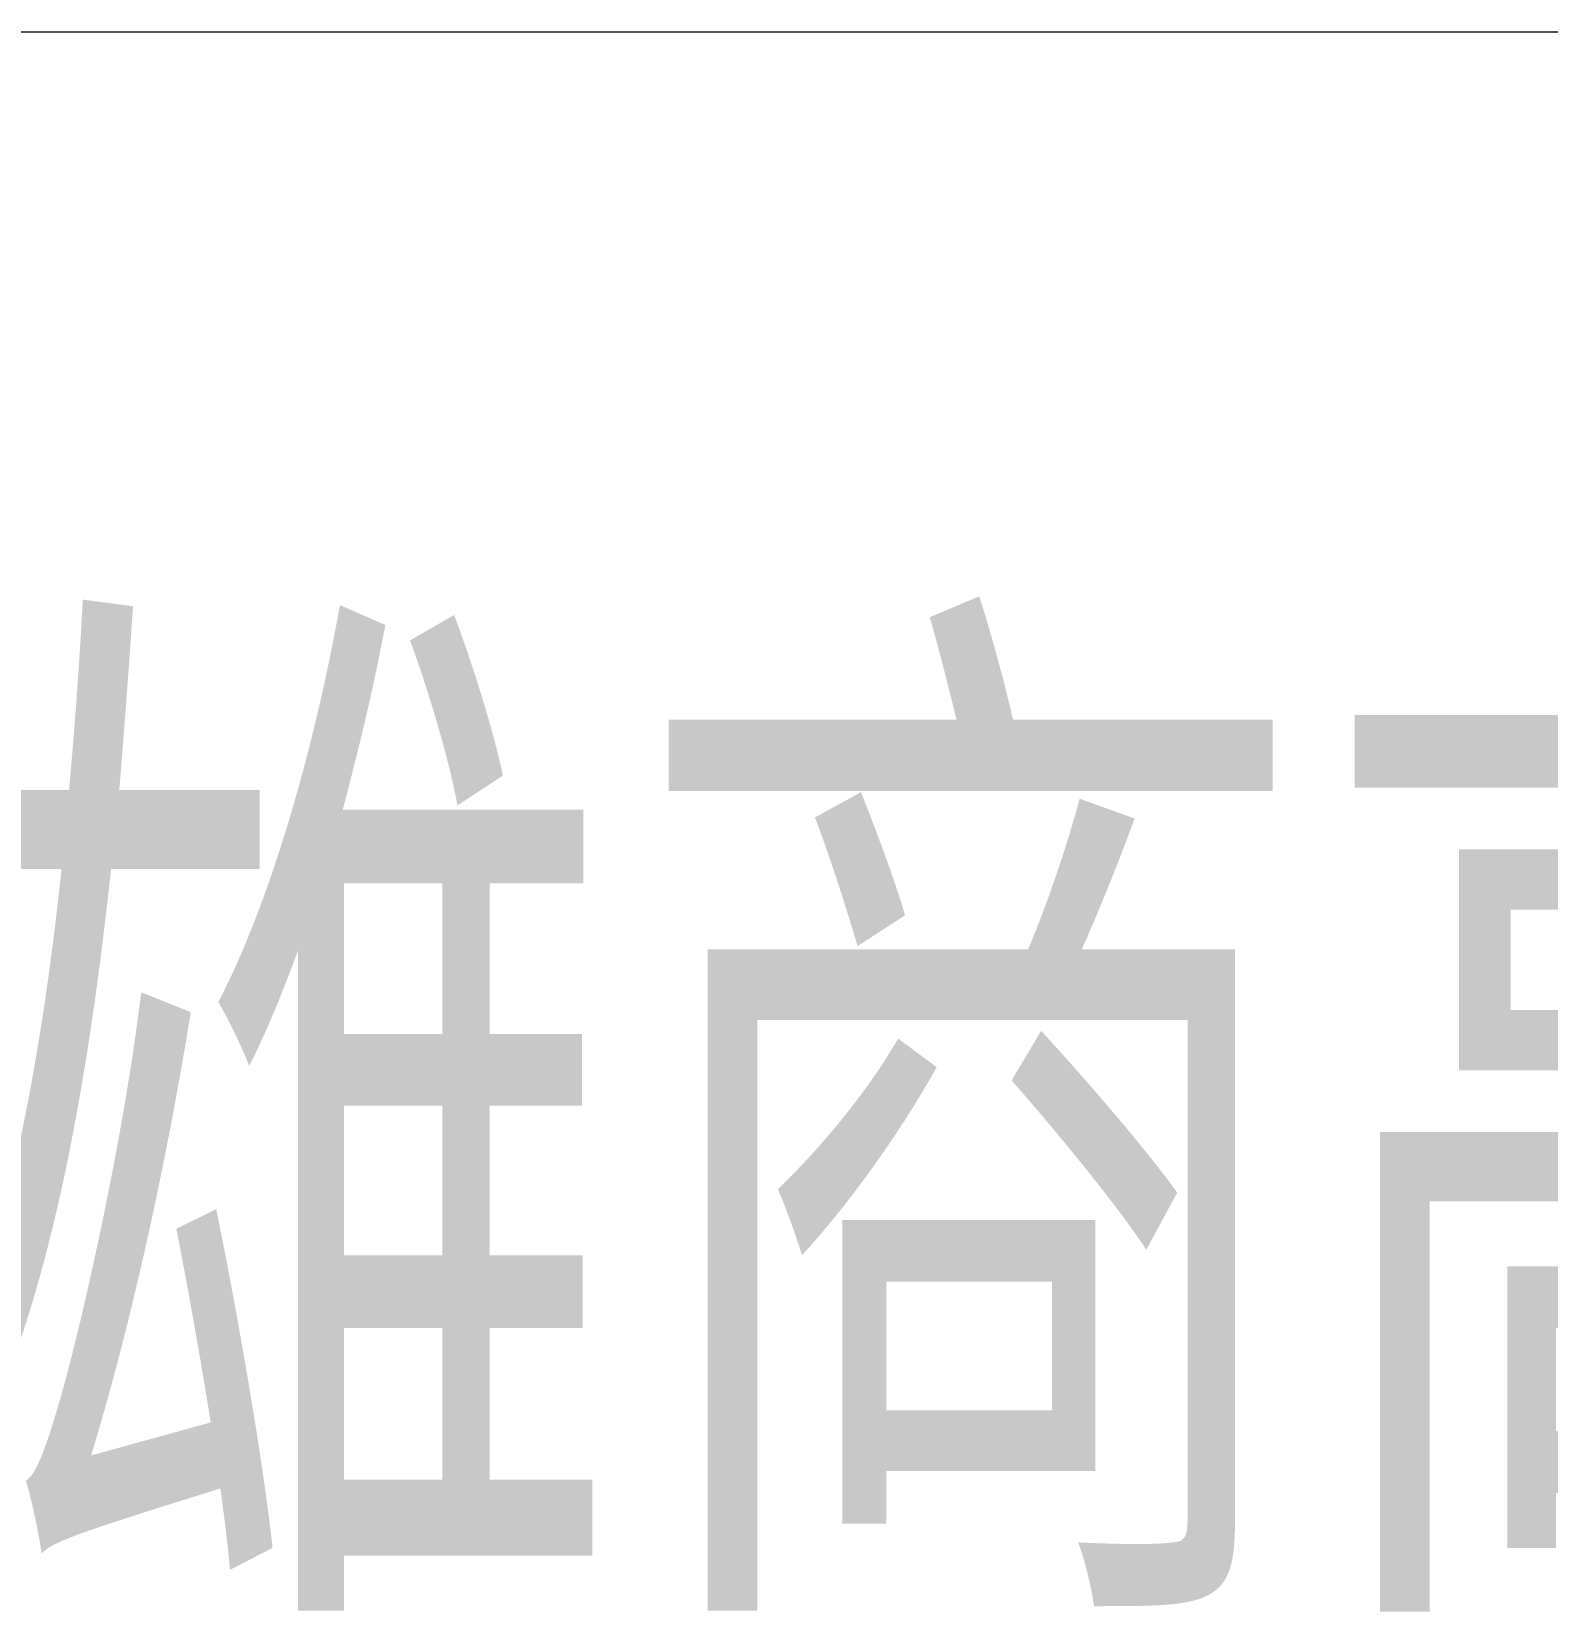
# Model space of a CAD drawing. Extents: x -2876908 to 633791, y -1383861 to 872234.
# Drawn here: x 570493 to 573800, y -1068121 to -1064660 of the extents above; entities that cross this region are included whole.
import ezdxf
from ezdxf.enums import TextEntityAlignment as Align

# ---------------------------------------------------------------- set-up
doc = ezdxf.new("R2010")
doc.units = 0
doc.header["$LTSCALE"] = 5
doc.header["$MEASUREMENT"] = 0
doc.layers.get('0').update_dxf_attribs({"linetype": 'CONTINUOUS', "lineweight": 25})
doc.layers.add('HFZT', color=5, linetype='CONTINUOUS', lineweight=15)
doc.styles.add('TSSD_NORM', font='tssdeng.shx', dxfattribs={"width": 0.7, "bigfont": 'hztxt.shx'})
doc.styles.add('桥梁', font='tssdeng.shx', dxfattribs={"width": 0.75, "bigfont": 'hztxt.shx'})

# ---------------------------------------------------------------- blocks, each defined once
blk = doc.blocks.new('施工设计图框')
at = {"layer": 'HFZT'}
blk.add_line((-147.5043, 21), (14.4957, 21), dxfattribs=at)
at = {"layer": 'HFZT', "color": 2, "style": '桥梁', "width": 0.75}
blk.add_text('京雄商高速铁路雄安新区至商丘段黄河特大桥', height=4, dxfattribs=at).set_placement((-75.5043, 14.1013), align=Align.CENTER)
at = {"layer": 'HFZT', "color": 2, "style": 'TSSD_NORM', "width": 0.7}
for tag, height, p in [('比例尺', 2.5, (7.2478, 17.5)), ('日期', 2.5, (7.2478, 3.5)), ('图号', 2.5, (-20.4898, 3.5)), ('图名', 4, (-76.2419, 0.75))]:
    blk.add_attdef(tag, text='', height=height, dxfattribs=at).set_placement(p, align=Align.MIDDLE)

msp = doc.modelspace()

# ---------------------------------------------------------------- block references
at = {"xscale": 500, "yscale": 500, "zscale": 500}
msp.add_blockref('施工设计图框', (621543.434, -1075159.694), dxfattribs=at)

doc.saveas('drawing.dxf')
